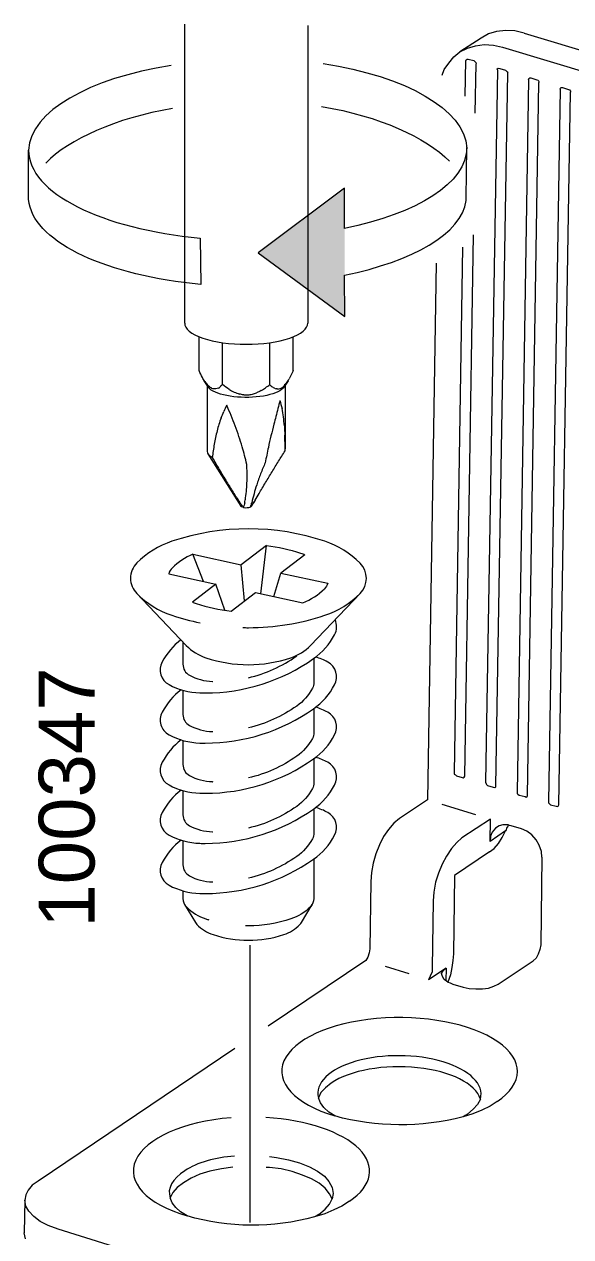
# Model space of a CAD drawing. Header units: metres. Extents: x -11.5 to 7.4, y -3.8 to 5.9.
# Drawn here: x 3.9646 to 4.0291, y 1.4754 to 1.6185 of the extents above; entities that cross this region are included whole.
import ezdxf

# ---------------------------------------------------------------- set-up
doc = ezdxf.new("R2010")
doc.units = ezdxf.units.M
doc.header["$MEASUREMENT"] = 0
for name, color, linetype, lineweight in [('PDF5_Geometry_Num_Penna__1_Num_Penna__255', 255, 'Continuous', 18), ('PDF5_Geometry_Num_Penna__7_Num_Penna__7', 7, 'Continuous', 18), ('PDF5_Solid Fills_Num_Penna__7_Num_Penna__7', 7, 'Continuous', 18), ('PDF5_Text_Num_Penna__7_Num_Penna__7', 7, 'Continuous', 18)]:
    doc.layers.add(name, color=color, linetype=linetype, lineweight=lineweight)
doc.styles.add('GENERATED_STYLE_1', font='')
doc.styles.get('GENERATED_STYLE_1').set_extended_font_data('Arial')

msp = doc.modelspace()

# ---------------------------------------------------------------- hatches: boundary and pattern name
at = {"layer": 'PDF5_Geometry_Num_Penna__7_Num_Penna__7', "linetype": 'Continuous', "lineweight": 18}
msp.add_hatch(color=7, dxfattribs=at).paths.add_polyline_path([(4.002383115222417, 1.599206982632588), (3.992188970355739, 1.591564445116534), (4.002421199045731, 1.584044758381054)])
at = {"layer": 'PDF5_Solid Fills_Num_Penna__7_Num_Penna__7', "linetype": 'Continuous', "lineweight": 18}
msp.add_hatch(color=7, dxfattribs=at).paths.add_polyline_path([(3.965152250303651, 1.597391127530805), (3.965072397396801, 1.603692136134444), (3.965072397396801, 1.597893586590835)])

# ---------------------------------------------------------------- linework, layer by layer
at = {"layer": 'PDF5_Geometry_Num_Penna__1_Num_Penna__255', "color": 255, "linetype": 'Continuous', "lineweight": 18, "flags": 128}
for points in [[(3.965152250303651, 1.597391127530805), (3.965072397396801, 1.597893586590835), (3.965072397396801, 1.603692136134444)], [(4.016752953009231, 1.59771680454013), (4.016766466578083, 1.597994446954719), (4.016835262928602, 1.603977272437214)], [(4.0023954003575, 1.594429321790406), (4.002383115294908, 1.599206982632588), (3.992188970355739, 1.59156444519386), (4.002421198988946, 1.584044758381054), (4.002407685420092, 1.588924385242755)], [(3.985359949761881, 1.59329651616876), (3.98544225968125, 1.587832120327664)]]:
    msp.add_lwpolyline(points, dxfattribs=at)
at = {"layer": 'PDF5_Geometry_Num_Penna__1_Num_Penna__255', "color": 255, "linetype": 'Continuous', "lineweight": 18}
for points in [[(3.965072397396801, 1.603692136134444), (3.965072397396801, 1.598607348727453), (3.97377882125603, 1.594355488564225), (3.985359949761877, 1.59329651616876)], [(3.965072397396801, 1.603692136134444), (3.965072397396801, 1.598607348727453), (3.97377882125603, 1.594355488564225), (3.985359949761877, 1.59329651616876)], [(4.016835262928602, 1.603977272437214), (4.016835262928602, 1.599786837586946), (4.010948260934327, 1.596167658147228), (4.002395400357505, 1.594429321790404)], [(4.016835262928602, 1.603977272437214), (4.016835262928602, 1.599786837586946), (4.010948260934327, 1.596167658147228), (4.002395400357505, 1.594429321790404)], [(4.002407685420092, 1.588924385242755), (4.010406489674001, 1.590534956948616), (4.016244351417903, 1.593819982685824), (4.016752953009227, 1.59771680454013)], [(4.002407685420092, 1.588924385242755), (4.010406489674001, 1.590534956948616), (4.016244351417903, 1.593819982685824), (4.016752953009227, 1.59771680454013)], [(3.98544225968125, 1.587832120327664), (3.974447128661058, 1.588813696828798), (3.966057659416713, 1.592668749470291), (3.965152250303657, 1.597391127530806)], [(3.98544225968125, 1.587832120327664), (3.974447128661058, 1.588813696828798), (3.966057659416713, 1.592668749470291), (3.965152250303657, 1.597391127530806)]]:
    msp.add_open_spline(points, degree=3, dxfattribs=at)
at = {"layer": 'PDF5_Geometry_Num_Penna__7_Num_Penna__7', "color": 7, "linetype": 'Continuous', "lineweight": 18, "flags": 128}
for points in [[(3.983520384489296, 1.583244386553161), (3.983520384489296, 1.618540599887368)], [(3.998052507880464, 1.618375611496751), (3.998052507880464, 1.583244018001284)], [(4.023605192371393, 1.617507057571468), (4.022520421344483, 1.617758901354613), (4.02144056434261, 1.617783471479798), (4.020358250328224, 1.617680276954022), (4.019381587852127, 1.617401406033175), (4.018546203595843, 1.616895261454367)], [(4.01854595789459, 1.616895752856871), (4.016002949937965, 1.615291323682305)], [(4.01663366505146, 1.610045356254101), (4.016702461401977, 1.614275103304662)], [(4.016701969999474, 1.614275594707166), (4.016747424731065, 1.614346848070202), (4.016875189382025, 1.614416872926978), (4.016991897476654, 1.614429157989571), (4.017661433387939, 1.614248567569462)], [(4.017661801939816, 1.614248567569462), (4.017790795097037, 1.614149058562464), (4.017918559747999, 1.61404217851791), (4.017938215848147, 1.613857902579025)], [(4.017841778106796, 1.608028640378934), (4.017937601595017, 1.613857902579025)], [(4.02044989689516, 1.613149054467444), (4.020437611832568, 1.613271905093367), (4.020535892333307, 1.613340701443884), (4.020726310803491, 1.613298932231071), (4.021397075221035, 1.613118341810962)], [(4.02044928264203, 1.613148808766192), (4.019031586418871, 1.529040356233625), (4.019116353350757, 1.528869593863592), (4.019169179119904, 1.528771313362853), (4.019298172277125, 1.528649691243189), (4.019961565657114, 1.528482614391931)], [(4.019961934208991, 1.528482491541305), (4.020149895666654, 1.52844195083475), (4.020262918242503, 1.528511975691528), (4.020253090192432, 1.528631140798674), (4.021665872390555, 1.612789962087868)], [(4.021397689474163, 1.61311785040846), (4.021525454125126, 1.613020798413979), (4.021602850019459, 1.612909004344389), (4.021666732344938, 1.612789839237243)], [(4.02413357291349, 1.612006912198229), (4.022769930965733, 1.52785300493407), (4.022782216028327, 1.527733839826924), (4.022858383416398, 1.52763064530115), (4.023032831305214, 1.527521308244077), (4.023724480329165, 1.527350545874042)], [(4.024132958660362, 1.612006297945099), (4.024173499366913, 1.612136519608578), (4.024277922398952, 1.612205315959096), (4.024395858999837, 1.612217601021689), (4.025094879061344, 1.611978042301137)], [(4.025095247613221, 1.611977550898633), (4.025253724920663, 1.611950523760929), (4.025336034840032, 1.611778532884635), (4.025348319902626, 1.611655682258712)], [(4.02372484888104, 1.527349931620913), (4.023848928013225, 1.527302019876801), (4.023960722082814, 1.527372044733579), (4.023993891751816, 1.527494895359504), (4.025348934155755, 1.611654945154956)], [(4.027868231941577, 1.61087631788785), (4.026467734806044, 1.526721182117434), (4.026478791362379, 1.526610616554104), (4.026599184975783, 1.526503736509548), (4.026722035601708, 1.52638825692118), (4.02739280001925, 1.526213809032368)], [(4.027393045720503, 1.526213809032368), (4.027515896346427, 1.526167125794516), (4.027628918922279, 1.526237150651294), (4.027684201703943, 1.526362458289737), (4.02909698390207, 1.610513908541376)], [(4.027867740539074, 1.610876809290355), (4.02790459572685, 1.611008259460093), (4.027967249546073, 1.611075827304352), (4.02815152548496, 1.611090569379462), (4.028828432433802, 1.61085101065891)], [(4.028828678135049, 1.610851624912041), (4.028951528760974, 1.610803713167929), (4.029085435943232, 1.610645235860487), (4.029097721005826, 1.61051378569075)], [(3.965152250303651, 1.597391127530805), (3.965072397396801, 1.597893586590835), (3.965072397396801, 1.603692136134444)], [(4.016752953009231, 1.59771680454013), (4.016766466578083, 1.597994446954719), (4.016835262928602, 1.603977272437214)], [(4.0023954003575, 1.594429321790406), (4.002383115294908, 1.599206982632588), (3.992188970355739, 1.59156444519386), (4.002421198988946, 1.584044758381054), (4.002407685420092, 1.588924385242755)], [(3.985359949761881, 1.59329651616876), (3.98544225968125, 1.587832120327664)], [(4.016294474473282, 1.52961799987672), (4.016417325099207, 1.529568859626352), (4.016529119168798, 1.529638884483127), (4.016584401950464, 1.529764192121569), (4.017611433183188, 1.593682144283536)], [(4.01634435182741, 1.592215307810004), (4.015341890719871, 1.530179427237193), (4.01535786130124, 1.530012350385936), (4.01550282503983, 1.529905470341383), (4.015631818197051, 1.529792447765533), (4.01629398307078, 1.52961799987672)], [(4.013202447069403, 1.590347978295959), (4.012203671480641, 1.526959512331726)], [(3.985216705932052, 1.577643503666662), (3.985216705932052, 1.581641063034228)], [(3.987998904057353, 1.575989197137971), (3.987998904057353, 1.580952362425298)], [(3.996345252731999, 1.577643503666662), (3.996345252731999, 1.581641063034228)], [(3.986291648908887, 1.57571917146219), (3.985826045036635, 1.576459960736512)], [(3.995728665440485, 1.576460083587137), (3.995271661112048, 1.575719294312816)], [(3.986195702570042, 1.568125774273831), (3.986195702570042, 1.5684009596759), (3.986195702570042, 1.575888705325964)], [(3.995126574522834, 1.575548409092155), (3.994960726177837, 1.575404673859826), (3.994758022645062, 1.575268309665049), (3.994513549899473, 1.57513808800157), (3.994230993459849, 1.575017694388164), (3.993921409882521, 1.57490958583735), (3.993574971117413, 1.574808848324093), (3.993205190733383, 1.57471793886091), (3.992810840224166, 1.574647914004133), (3.992399290627322, 1.57458648869117), (3.991969313436588, 1.57453857694706), (3.991531965208301, 1.574504178771801), (3.991078646398639, 1.574484522671654), (3.990631470120276, 1.574484522671654), (3.990183065335653, 1.574498036240505), (3.989743260094846, 1.574525063378208), (3.989307140372816, 1.574563147072246), (3.988886991232157, 1.574619658360171), (3.988488955204163, 1.574694597241984), (3.988105661251279, 1.574778135667612), (3.987754308461138, 1.574873959155833), (3.987432439821216, 1.574980839200387), (3.987141283837776, 1.575098775801274), (3.986883297523338, 1.575219169414678), (3.986660937890415, 1.575357990621973), (3.986484032989082, 1.575501725854305), (3.986350125806828, 1.575651603617931), (3.986291157506383, 1.57571917146219)], [(3.995371047268423, 1.575888951027216), (3.995371047268423, 1.568401205377152)], [(3.990183556738158, 1.56163164448624), (3.986291648908887, 1.567818402007769)], [(3.991725209242876, 1.562175012804701), (3.991378770477771, 1.561632013038118)], [(3.993163667221822, 1.556991084942588), (3.990205424149572, 1.554736775956884)], [(3.984490904434095, 1.55596479081362), (3.990204687045816, 1.55473628455438)], [(3.990568693450429, 1.550459240012839), (3.990205055597695, 1.554735670301252)], [(3.994063425206088, 1.550976318297352), (3.994864411287109, 1.553735543355605)], [(3.9882711410444, 1.549352478723891), (3.987208483130159, 1.552449543003433)], [(4.012203057227515, 1.526959266630475), (4.008899603896417, 1.524749183870102)], [(4.017907748892917, 1.525218473261132), (4.013929845625498, 1.526432237445261)], [(4.008899112493914, 1.524749429571354), (4.008232033595146, 1.524201515779733), (4.007579696771492, 1.523477925593042), (4.007012126879722, 1.522658511918129), (4.006520724376028, 1.521653593798072), (4.006094432704069, 1.520609363477718), (4.005775021076669, 1.519503707844402), (4.005577231568932, 1.518404194742383), (4.005494921649563, 1.517326794753029)], [(4.019634045888399, 1.524691812627797), (4.016265481725563, 1.52247435882987)], [(4.021718943860954, 1.52400900884891), (4.021109604756372, 1.52400900884891), (4.020667342503046, 1.523907042829395), (4.020205424149573, 1.523617115352213), (4.019824587209207, 1.523163796542554), (4.019641539776581, 1.522663794495044), (4.01957888595736, 1.52207165447809), (4.019634168739026, 1.524692058329048)], [(4.019514143677499, 1.520816735334278), (4.020078028050488, 1.521220913893567), (4.020563288022888, 1.521806911379224), (4.021023977870104, 1.522513302478287), (4.021414642860542, 1.52331674557183)], [(4.022077913389905, 1.523915273821331), (4.021889951932241, 1.523957043034145), (4.021719189562207, 1.524008640297033), (4.021666363793061, 1.523877190127295), (4.021625823086504, 1.523753110995111), (4.021563169267283, 1.523695371200927), (4.021525085573249, 1.523572520575003), (4.021469802791581, 1.523443527417784), (4.021414520009918, 1.523316991273082), (4.019579131658611, 1.522071285926213)], [(4.025707043730321, 1.520221524051676), (4.025646846923621, 1.520854204775183), (4.025387632102921, 1.521617107162172), (4.025025222756447, 1.522236274316828), (4.024505564608789, 1.52284684192767), (4.023931852185724, 1.523259620030775), (4.023300399968473, 1.523556918545512), (4.022078036240529, 1.523915642373209)], [(4.016265358874939, 1.522474727381746), (4.015662162301652, 1.521941555665236), (4.015011053984257, 1.521217965478545), (4.014448398117523, 1.520332212465633), (4.013929968476127, 1.519391176671055), (4.013496305766614, 1.518332204275592), (4.013133896420138, 1.517233919679832), (4.01293979243118, 1.51607298126485), (4.012851339980514, 1.515059463600978), (4.012726032342071, 1.507120856153773)], [(4.019513897976246, 1.520816243931774), (4.015382431426424, 1.518037362773374), (4.015249752750426, 1.508795310185117), (4.015204298018833, 1.508018894229277), (4.015055648761468, 1.507166310885365), (4.014899628466544, 1.506319870072748), (4.014609700989363, 1.505457458678762), (4.014156382179705, 1.505770727774868), (4.013969649228299, 1.506109795502419), (4.013859083664965, 1.50646360530508), (4.014061787197743, 1.506773188882408), (4.014400854925292, 1.507099971547366), (4.012325907853439, 1.505722816030758)], [(4.025706798029073, 1.520220786947921), (4.025565519809259, 1.509842366069867), (4.025454954245928, 1.509296909290764), (4.025255936231931, 1.50873671043655), (4.025013920498862, 1.508298133702001), (4.024673624265052, 1.507973808049563)], [(4.005494307396432, 1.517326794753029), (4.005368999757989, 1.509394329837122)], [(3.991233315336677, 1.477076998480318), (3.991233315336677, 1.509808090745233)], [(4.005369491160492, 1.509394329837122), (4.005297009291198, 1.508905384345944), (4.005158188083906, 1.508416438854767), (4.004901430275723, 1.50799137568907)], [(4.004901675976974, 1.507991252838444), (3.993374601746531, 1.500235692823866)], [(4.016421870572367, 1.504858684728009), (4.017128261671429, 1.504696521901789), (4.017920648208639, 1.504646153145161), (4.018683550595627, 1.504658438207754), (4.019398541238505, 1.504727234558271), (4.020036135987048, 1.504974164316379), (4.020542280565857, 1.505194066936783), (4.024673747115678, 1.50797417660144)], [(4.010011156359777, 1.50643043563608), (4.007216304620009, 1.507284247486252)], [(4.012726155192698, 1.507121470406902), (4.012728612205215, 1.506646038484578), (4.012523451659922, 1.506148493449585), (4.012325662152186, 1.50572220177763)], [(4.014400977775917, 1.507100462949869), (4.014357980056843, 1.505612741869931)], [(4.014609823839988, 1.505457212977511), (4.014873952685726, 1.505357703970512), (4.015168794187941, 1.505207826206886), (4.016421870572367, 1.504857701923002)], [(3.98944927854701, 1.497594527217128), (3.966196112072128, 1.481951957018233), (3.965516748110767, 1.481461783020795), (3.965043773200961, 1.480888070597731), (3.964748931698743, 1.480325414730999), (3.96462239555404, 1.479705019070083), (3.964569569784894, 1.475837681365997)], [(4.000817752619387, 1.493535296835348), (4.000156816251916, 1.492987383043727), (3.999603988435256, 1.492407528089367), (3.999312832451816, 1.491787132428451)], [(4.018443991875074, 1.491649908279293), (4.018087725059894, 1.491019684568304), (4.017600008074979, 1.490447200651499), (4.016900988013472, 1.489844004078213)], [(4.016901110864096, 1.489844372630089), (4.016654181105986, 1.489694494866463), (4.016386366741475, 1.489549531127872)], [(3.993523496705151, 1.484854794458189), (3.994369937517767, 1.484758970969968), (3.995779034197115, 1.484478871542862), (3.997060366225501, 1.484132432777757), (3.998250788790704, 1.483645944299097), (3.999183225041467, 1.483141028226549), (4.000011238260194, 1.482557487753411), (4.000557923545557, 1.481905150929754), (4.000927703929586, 1.481219644437099), (4.001048097542993, 1.480509567819259), (4.000938760485921, 1.47986091651438)], [(3.98920578860643, 1.483602823729398), (3.987855660227526, 1.483414862271734), (3.986503074836101, 1.483122477782035), (3.985289310651975, 1.482760068435559), (3.984263507925508, 1.482306749625899), (3.983358098812447, 1.481742865252909)], [(3.999368975187865, 1.478023685403688), (4.000097479399594, 1.478636710027049), (4.000628194103584, 1.479221479006447), (4.000939006187172, 1.479860302261252), (4.000628194103584, 1.480472098378352), (4.000095022387075, 1.481139177277119), (3.999392316806789, 1.481733774306591), (3.998505335287618, 1.48223623336662), (3.997437763348339, 1.482668667569872), (3.996215399620397, 1.483093730735569), (3.994924239541938, 1.483388572237787), (3.993542170000293, 1.483551963570266), (3.993122020859632, 1.483582676226746)], [(3.9833583445137, 1.481743233804786), (3.982637211339528, 1.481191634494389), (3.98210035410424, 1.480613008046287), (3.9818091981208, 1.479991383879112)], [(3.96857671150128, 1.476277978009309), (3.96739857399867, 1.476709183706301), (3.966467366254166, 1.47719812919748), (3.965683579260771, 1.477785355189396), (3.965097581775115, 1.478389780268942), (3.964757285541307, 1.479004033398561), (3.964622149852788, 1.479705510472588)], [(3.999368483785361, 1.478024176806192), (3.999157180708771, 1.47789886916775), (3.998867253231589, 1.4777526769229)], [(4.065459540669295, 1.445956477921266), (3.968577080053157, 1.476278469411813)], [(3.964703599817776, 1.475127604748157), (3.964569692635518, 1.475837681365997)]]:
    msp.add_lwpolyline(points, dxfattribs=at)
for points in [[(4.023605069520764, 1.617506689019591), (4.120967138980509, 1.588240230106987, -0.3189344242177343), (4.128317906182668, 1.578043259603419), (4.126396645243842, 1.494238739519389), (4.126310649805697, 1.493351758000219), (4.126099346729108, 1.492373867017863), (4.125846274439704, 1.491456172842211), (4.125369614011118, 1.490513908541374), (4.124915066695202, 1.48976451972324), (4.124390494522505, 1.489112182899582), (4.123833735485819, 1.488641910703546), (4.120208413514803, 1.486148042997289), (4.120041336663547, 1.48595393900833), (4.119828805080697, 1.485687353150075), (4.11976000873018, 1.485339685878711), (4.119707060110407, 1.485030102301383), (4.119522784171521, 1.476558323137668), (4.119433103214599, 1.475538662942498), (4.119234085200601, 1.474450206396812)], [(4.013933039741772, 1.612511459718899), (4.014175055474844, 1.613200651730331), (4.014710684203871, 1.613964782623579), (4.015295453183271, 1.61468960131653), (4.016002581386088, 1.61529181508481), (4.016912904524183, 1.615720563769283), (4.017844112268689, 1.615996977677611), (4.018899399145374, 1.616156683491313), (4.019969428097172, 1.616071916559426), (4.021069432601696, 1.615838500370169), (4.118461723315415, 1.586573024262569, -0.3177220463759519)], [(3.992559487843524, 1.575291405582724, 0.02746189920493082), (3.993075460472408, 1.575625559285237, 0.01485821850085143), (3.993563177457325, 1.575989197137971), (3.993563177457325, 1.580946219894002)], [(3.988776917071325, 1.575432683802531, 0.03129629642146346), (3.989360457544466, 1.575113272175126, 0.04076198514114285), (3.989980853205383, 1.574885998517173)], [(3.99048822629045, 1.57478894652269, 0.02830188680010733), (3.991009112944367, 1.574788946522684, 0.03890661357909943), (3.991509114991878, 1.574866342417029, 0.03723645519886317), (3.991999288989314, 1.575028505243244)], [(3.994530748987101, 1.575471504600319, 0.09863438759381087), (3.994775221732686, 1.575519416344453, 0.06900785236817962), (3.995027065515835, 1.575650866514177, 0.03203017490172982), (3.995271538261424, 1.575852341540693)], [(3.990603828729443, 1.562047862406873, -0.0004115471803364051), (3.990710708773996, 1.562633859892527, 0.0057170354157772), (3.990829873881145, 1.563625264443734, 0.006749535233088294), (3.990888842181585, 1.5646178975012, 0.01226257961394069), (3.99089989873792, 1.565594559977295, 0.0104600208816396), (3.990840930437477, 1.566581296204716, 0.007653190667242503), (3.990596457691888, 1.567613241462475, 0.004554070294994393), (3.990315129758523, 1.568639044188941, 0.008580500687004737), (3.989922007755567, 1.569882292523292, 0.01015573087497646), (3.989480974008499, 1.571118169820086, 0.007988765465056329), (3.989003085073655, 1.572340533548032, 0.0009420404225967819), (3.988490060859796, 1.573555526238417, 0.0160673981127341), (3.988130108525841, 1.572812279951576)], [(3.994757776943809, 1.574126044545206, -0.001389787558853325), (3.994524360754554, 1.573191151281926, 0.001843253539904936), (3.99428971605904, 1.572246429968573, 0.000928130095938187), (3.994052614351004, 1.571313993717808, 0.002536829977550972), (3.993706175585899, 1.569949123263794, 0.00582111675653119), (3.993396592008571, 1.568579338784742, 0.004808233300369615), (3.993026811624542, 1.566778348608698, 0.007701517609026107), (3.992475949417898, 1.565465321118822, 0.01253677984746323), (3.9920238591145, 1.564160647471509, 0.01333651431710892), (3.991705675993357, 1.563088161507193, 0.008654584916641703), (3.991439090135101, 1.562047616705618)], [(3.987820524948509, 1.572061662627183, 0.01048697090177674), (3.987557624609034, 1.571304902771491, 0.01423138695591263), (3.987343864519925, 1.570533400840689, 0.02149828478461291), (3.987008482311154, 1.568973197891454, 0.01407992859567817), (3.986779980146936, 1.567388424817036, 0.005408138200437098), (3.987599148120598, 1.565965323166331, 0.002135407144700322), (3.988470159058396, 1.564519371299208, 0.003494007564327069), (3.989226918914087, 1.563304378608819, 0.01124967254692455), (3.990029133501372, 1.562086928905914)], [(3.995288737349053, 1.571124803753887, 0.01534637367144414), (3.995187999835792, 1.572173948099278, 0.02126319904230077), (3.995013551946982, 1.573176409206816)], [(3.991825578204256, 1.562347372232871, 0.005177687792998844), (3.992297324607808, 1.563131159226268, -0.001986341317805454), (3.993074969069903, 1.564427233329765, -0.003941995529211348), (3.99383909996315, 1.565696280295561, -0.000355208351872929), (3.994603230856388, 1.566948128173711, -0.0002017484241838181), (3.995371047268423, 1.568173931719194, -0.002925833235234505), (3.995367361749643, 1.569118653032548, 0.006218414044954324), (3.995346477143238, 1.570037575714459)], [(3.990475941227862, 1.561494788888976, 0.1593513409423358), (3.991311325484141, 1.561573413289551, -0.007154307414206609), (3.991378893328399, 1.561800686947509)], [(3.990373115253957, 1.547305173042867, 0.004137816818812313), (3.991043879671503, 1.547296573499053, 0.08064212416964131), (4.000080771714469, 1.548763409972586, 0.1163772108936579), (4.004224891878762, 1.551324231269968, 0.4141949491654079), (4.004225847745104, 1.554922991006474, 0.1163772108937922), (4.000081263116973, 1.557499195131411, 0.1623227438397035), (3.982013998644947, 1.557500160010298, 0.1164022026815466), (3.977862621762995, 1.554938988087154, 0.4146661469140308), (3.977863961185077, 1.551325736193268, 0.1163027320858015), (3.982005022018523, 1.548764024225714, 0.03009137761135821), (3.985349138906798, 1.547869671668987)], [(3.99252779238204, 1.551306295078585), (3.993164158624325, 1.556990593540085, -0.05380321962585999), (3.997203118652825, 1.556107543240944, -0.02266951009698996), (3.997720074086715, 1.555912579297603), (3.99486477983899, 1.553735051953101), (4.000431141699602, 1.552536029844083, -0.1112981514648364), (4.000027208841566, 1.551898926498041)], [(3.985749386246058, 1.552762689248912), (3.984490904434093, 1.55596479081362, 0.1016378032456311), (3.982059076293931, 1.55436257295032, 0.1194826848072021), (3.981628361999441, 1.553649302216205), (3.987208237428906, 1.552449543003433), (3.984422476635453, 1.550325455681208, 0.01667443278095891), (3.984883166482668, 1.550154570460547, 0.0537432000206467), (3.989000628061135, 1.549262306364461), (3.991866733163942, 1.551447818999649), (3.997461350668518, 1.550245111371854, 0.1068005926678032), (4.000027331692193, 1.551899909303049)], [(3.977818149836409, 1.551368703196554), (3.983703923324425, 1.54518808820632, 0.116819621764476), (3.986027642913777, 1.54374361054671, 0.1626803198903836), (3.996056369677415, 1.54374324199483, 0.1173960019001905), (3.998371305254738, 1.545177031649987), (4.004268135299085, 1.551368703196554)], [(3.983063257310231, 1.545861309636384, 0.105161750840695), (3.980859317081157, 1.543254419354279, 0.4136684570963521), (3.981667919900987, 1.540571238833473, 0.1164549404441559), (3.985315109283418, 1.539598261876155, 0.005790448403222143), (3.985951475525706, 1.539589662332341, 0.1547608147858404), (3.998727940621793, 1.54364434724096, 0.1160543754685637), (4.001228073709973, 1.546472000097851, 0.2347822101485307), (4.001279598919224, 1.548244209053527)], [(3.983312766931483, 1.545599269251289), (3.983312766931483, 1.542973951375293, 0.2768392543538111), (3.984087954381062, 1.541679351479303, 0.1167173065484141), (3.986793002313281, 1.540958095454505)], [(3.983100481049886, 1.539967796558935, 0.1072732984249979), (3.980859317081157, 1.537332036379737, 0.4144132713001146), (3.981667919900987, 1.534651804273954, 0.1164549404444592), (3.985315109283418, 1.533679441569766, 0.007237656022413707), (3.985951475525702, 1.533669613519692, 0.1549487668094836), (3.998727940621794, 1.5377261411877, 0.1164345035394043), (4.001228073709973, 1.540551459882699, 0.4135732234489801), (4.000415285910044, 1.543240091615736, 0.04840487938618452), (3.998985804085606, 1.543834765711138)], [(3.998773518204011, 1.543677885461838), (3.998773518204011, 1.540831436459181, -0.1236480124432365), (3.998599561717706, 1.540136961870831, -0.1169231680844662), (3.996743534461244, 1.53803928743318, -0.09611365276094394), (3.991043756820879, 1.535471832201996)], [(3.983312766931483, 1.539906002694095), (3.983312766931483, 1.537053411160141, 0.2768392543612512), (3.984087954381067, 1.535758811264158, 0.1167039464715732), (3.986793002313281, 1.535038046641859)], [(3.983100481049885, 1.534049590505675, 0.1064396754432447), (3.980859317081155, 1.531412601820218, 0.4137279799447355), (3.981667919900987, 1.528731264058801, 0.1164646961477772), (3.985315109283416, 1.527758287101484, 0.00579044840367002), (3.985951475525706, 1.527749687557669, 0.1548263335171138), (3.998727940621793, 1.531804372466288, 0.1162160387761426), (4.001228073709974, 1.534632639576309, 0.4130676304100185), (4.000418310029021, 1.537319643548877, 0.04732701416564623), (3.99898580408561, 1.537915331151624)], [(3.998773518204011, 1.537758450902317), (3.998773518204011, 1.534910773393401, -0.1238544968103322), (3.998599561717702, 1.534217527311314, -0.1167052225899759), (3.996743534461244, 1.532119238620532, -0.0957028083056805), (3.991043756820879, 1.529550063480585)], [(3.983312766931483, 1.533987796640836), (3.983312766931483, 1.531133976600622, 0.2760198239677147), (3.984087954381053, 1.529838271048984, 0.1160811474185136), (3.986793002313281, 1.529118120679835)], [(3.983100481049886, 1.528130155946156, 0.1065547250925402), (3.980859317081157, 1.525492675858194, 0.4141449164954437), (3.981667919900987, 1.522811829499283, 0.1164549404446442), (3.985315109283418, 1.521838852541965, 0.00723765602261267), (3.985951475525706, 1.52182902449189, 0.154883254911871), (3.998727940621794, 1.52588616641303, 0.1163010006477081), (4.001228073709973, 1.528710870854899, 0.413303694630849), (4.000410560128532, 1.531409242811747, 0.04784325669123361), (3.99898580408561, 1.531996019442731)], [(3.998773518204011, 1.531839139193425), (3.998773518204011, 1.528991461684509, -0.1233341651241836), (3.998599561717706, 1.52829698709616, -0.1162693736802562), (3.996743534461244, 1.526198698405378, -0.09598703313308318), (3.991043756820879, 1.523631857427325)], [(3.983312766931483, 1.528066027919423), (3.983312766931483, 1.525213436385469, 0.2768392543549671), (3.984087954381064, 1.523918836489483, 0.1163859369247735), (3.986793002313286, 1.523197457614059)], [(3.983100481049886, 1.522209615731003, 0.1065834628531552), (3.980859317081157, 1.519572627045546, 0.4141148761663374), (3.981667919900987, 1.516890675030999, 0.1164744307514134), (3.985315109283418, 1.515920155086202, 0.008684637219691791), (3.985951475525702, 1.515909098529867, 0.1547565241821341), (3.998727940621793, 1.519964397691616, 0.1162443562762689), (4.001227950859343, 1.522791190594127, 0.4135782180140294), (4.000417063829458, 1.525477060502221, 0.04787371504171514), (3.998985804085606, 1.526074127870692)], [(3.998773518204011, 1.525917370472014), (3.998773518204011, 1.523072149975616, -0.1231293523862062), (3.998599561717706, 1.522376324030382, -0.1160894885498556), (3.996743534461245, 1.52027926384586, -0.09584490130354262), (3.991043756820874, 1.517711317212171)], [(3.983312766931483, 1.522145487704272), (3.983312766931483, 1.519292896170317, 0.2765257061122659), (3.984087954381067, 1.517997682021206, 0.1167173065486309), (3.986793002313281, 1.517278145905165)], [(3.998773518204011, 1.519997935912495), (3.998773518204011, 1.515335754658682, -0.1994859649262286), (3.998358405939014, 1.514332924999263, -0.1160778393379463), (3.99605974787735, 1.512911297556072, -0.0802404018284766), (3.991045353879013, 1.512099009217463, -0.002861876632043987), (3.990718571214057, 1.512101466229982)], [(3.983312766931483, 1.516227281651011), (3.983312766931483, 1.515335386106804, 0.199026682488274), (3.983728002047096, 1.514333416401759, 0.1162120957648949), (3.986027642913779, 1.512911543257327, 0.001665699737027815), (3.986368061998213, 1.512801960499)], [(3.983513136302365, 1.514609461758218), (3.984782183268161, 1.512479231904698, 0.05950663834552885), (3.984961790883261, 1.512250238337975, 0.1165122357183211), (3.986872732369505, 1.511069029569712, 0.1622834151212693), (3.995217618664938, 1.51106951217202, 0.1168609659955712), (3.997125477057244, 1.512250852591104, 0.06342121321212209), (3.997305330373594, 1.512479231904698), (3.99857437733939, 1.514609461758218)], [(4.020423484010587, 1.491363174918387), (4.019602841829414, 1.490802976064175), (4.018620036822023, 1.490352114267032), (4.017548779363965, 1.489904937988671), (4.016386612442727, 1.48954989967975, -0.1312232363000794), (4.0012353218969, 1.489645231765467), (4.000537530341653, 1.490112064143978), (3.999956446881034, 1.490666120466894), (3.999554725334262, 1.491215262764775), (3.99931393810745, 1.491786518175321)], [(4.002994051457629, 1.479576025912863), (4.002089870850828, 1.479012141539872), (4.00111566538725, 1.478553908705176), (4.00008372012949, 1.478093218857961), (3.998867498932842, 1.477752922624153, -0.1412218780955896), (3.983803432331424, 1.477856240000554), (3.983033158906879, 1.478316929847768), (3.98245330395252, 1.47884764455176), (3.982020869749267, 1.479409071912231), (3.98180956667268, 1.479991383879112)]]:
    msp.add_lwpolyline(points, format="xyb", dxfattribs=at)
at = {"layer": 'PDF5_Geometry_Num_Penna__7_Num_Penna__7', "color": 7, "linetype": 'Continuous', "lineweight": 18}
for centre, radius, start, end in [((3.988996636320223, 1.578381921395154), 0.003701059244106464, 213.1557652703786, 221.1310022814629), ((3.991344247864916, 1.579233887768392), 0.005191677481597434, 323.3338357835809, 330.4909433165508), ((3.986490087771637, 1.577334104362876), 0.002013675741302734, 299.9842096296008, 308.8937689852673), ((3.994423390702737, 1.576094060153888), 0.0006079539249514987, 240.5101291062869, 260.2729883319024), ((3.987248703346783, 1.5574267805494), 0.01647967033286957, 283.3139679056267, 305.1825912919234)]:
    msp.add_arc(centre, radius, start, end, dxfattribs=at)
for centre, major_axis, ratio, start_param, end_param in [((3.990169676462438, 1.583043848453183), (-0.006649458160593814, 0.0001895275753174287), 0.3421895726527962, 6.278618021018101, 7.956699201763161), ((3.991204153819444, 1.58310718854684), (0.006848352028570926, 0.0001262427791242083), 0.342028551597501, 4.645154775120602, 6.287860589229711), ((4.008900158013208, 1.494926262106551), (-0.01391646903400101, 1.682087793386307e-05), 0.4552872707160168, 2.54692354400616, 7.271240705382084), ((4.00888061479502, 1.492268068305431), (-0.009637210786285877, 7.735124137742098e-05), 0.4667510639767751, 3.021030867931605, 6.407595416765962), ((4.008844244194735, 1.491045610850023), (-0.009695794206944441, 2.018048975460711e-05), 0.4554084556475074, 3.283448475920241, 5.688629979179941), ((3.991092834140813, 1.483215967693949), (0.0136329923814813, 8.668178741877419e-05), 0.4620489091614119, 1.722160766126997, 4.145316337213787), ((3.990840237243665, 1.483040908368587), (0.01451924868964483, 0.0001227096133520345), 0.4465466792078034, 5.700541221650028, 7.693179167261114), ((3.989097949542906, 1.481185827228893), (0.007393844306895047, 0.000739229682886311), 0.4935306317889178, 1.480445717210761, 3.268371995781563)]:
    msp.add_ellipse(centre, major_axis=major_axis, ratio=ratio, start_param=start_param, end_param=end_param, dxfattribs=at)
for points in [[(3.981929468883578, 1.613670923926369), (3.972241468523217, 1.612154947202466), (3.96529549413348, 1.608270410410753), (3.965071905994298, 1.603691767582569)], [(3.999873645559161, 1.613906674277517), (4.009610786169892, 1.612401754109947), (4.016605900809999, 1.608507389268159), (4.016828260442916, 1.603912775858608)], [(3.982089051846657, 1.608605792619524), (3.975338409952135, 1.607426426610654), (3.969899812742483, 1.604987841686064), (3.96710741801523, 1.602152449239738)], [(3.999692440885921, 1.608846334145084), (4.006497137055847, 1.607674339173769), (4.011986103022128, 1.605225926199107), (4.014792011318228, 1.602372106158897)], [(3.965072397396801, 1.603692136134444), (3.965072397396801, 1.598607348727453), (3.97377882125603, 1.594355488564225), (3.985359949761877, 1.59329651616876)], [(4.016835262928602, 1.603977272437214), (4.016835262928602, 1.599786837586946), (4.010948260934327, 1.596167658147228), (4.002395400357505, 1.594429321790404)], [(4.002407685420092, 1.588924385242755), (4.010406489674001, 1.590534956948616), (4.016244351417903, 1.593819982685824), (4.016752953009227, 1.59771680454013)], [(3.98544225968125, 1.587832120327664), (3.974447128661058, 1.588813696828798), (3.966057659416713, 1.592668749470291), (3.965152250303657, 1.597391127530806)], [(3.985605773864352, 1.576850380025697), (3.985468181163318, 1.577100995302582), (3.985344102031135, 1.577368809667095), (3.985216337380169, 1.577643995069162)], [(3.996345252731999, 1.577643503666662), (3.996297340987891, 1.577524338559516), (3.996238372687444, 1.577410087477406), (3.996190460943335, 1.577295836395296)], [(3.985898158354052, 1.576357749015742), (3.985788821296978, 1.576507626779369), (3.985695454821279, 1.576677160643144), (3.985605773864357, 1.576850380025698)], [(3.995508639969456, 1.576133669474057), (3.995432472581385, 1.57603170345454), (3.995155134457127, 1.575852341540692), (3.995271538261418, 1.575852341540692)], [(3.996190460943334, 1.577295836395298), (3.996081123886263, 1.577084533318708), (3.995975472347968, 1.57687445874838), (3.995862449772119, 1.576676669240638)], [(3.986457128702007, 1.575704183685827), (3.98655766375774, 1.575704183685827), (3.986291280357008, 1.575852832943195), (3.986208970437639, 1.575947427925152)], [(3.986721257547742, 1.575543249365866), (3.986810466052312, 1.575543249365866), (3.986548038165191, 1.57563784434783), (3.986457128702011, 1.575704183685828)], [(3.986970644318367, 1.575476910027867), (3.987054264002682, 1.575476910027867), (3.986628328539927, 1.575543249365865), (3.986721257547741, 1.575543249365865)], [(3.987215117063956, 1.575486738077942), (3.987290287192614, 1.575486738077942), (3.986885735070439, 1.575476910027865), (3.986970644318369, 1.575476910027865)], [(3.987496444997323, 1.575589932603718), (3.98740307852162, 1.575543249365866), (3.987310940552179, 1.57550516567183), (3.987215117063959, 1.575486738077941)], [(3.987998904057353, 1.575989197137971), (3.98811104857943, 1.575989197137971), (3.987647156614504, 1.575766837505046), (3.987754431311762, 1.575766837505046)], [(3.988776917071331, 1.575432683802535), (3.988500503163001, 1.575603446172569), (3.988249887886116, 1.575791407630233), (3.987999272609233, 1.57598919713797)], [(3.990488226290449, 1.574788946522693), (3.990315006907899, 1.574812288141619), (3.990149158562902, 1.574838086773063), (3.989980853205385, 1.574885998517176)], [(3.992559487843527, 1.575291405582722), (3.992380125929678, 1.575195582094503), (3.992189707459495, 1.575098530100023), (3.991999288989307, 1.575028505243243)], [(3.993735905437374, 1.575830228428025), (3.9938118843534, 1.575830228428025), (3.993481781665395, 1.575988705735468), (3.993562686054815, 1.575988705735468)], [(3.994124113415294, 1.57556487107603), (3.993986520714261, 1.575625067882732), (3.993856299050778, 1.575719662864694), (3.993735905437374, 1.575830228428023)], [(3.994530748987101, 1.575471504600328), (3.994602002350138, 1.575471504600328), (3.994253006133015, 1.575494846219255), (3.99432067441677, 1.575494846219255)], [(3.995271538261424, 1.57571917146219), (3.995304730672743, 1.57571917146219), (3.995126574522835, 1.575548409092154), (3.995126574522837, 1.575548409092154)], [(3.994758022645062, 1.574126044545209), (3.994846475095725, 1.573809089930323), (3.994937384558911, 1.573500734859256), (3.995013551946984, 1.573176409206817)], [(3.987820524948509, 1.572061662627183), (3.98791634843673, 1.572317191929102), (3.98801217192495, 1.572567807205989), (3.988130108525842, 1.572812279951578)], [(3.995288737349053, 1.571124803753887), (3.995319450005535, 1.570769765444965), (3.995330506561865, 1.57040735609849), (3.995346477143237, 1.570037575714462)], [(3.986779980146936, 1.567388424817036), (3.986470396569606, 1.567518646480515), (3.986256636480494, 1.567797517401363), (3.986195211167532, 1.568126757078836)], [(3.990244122096739, 1.561785944872399), (3.990166726202405, 1.561881768360621), (3.990100386864409, 1.561978820355099), (3.990029133501372, 1.562086928905914)], [(3.990603828729443, 1.56204786240687), (3.99059031516059, 1.561947124893614), (3.990565745035406, 1.561854986924171), (3.990542403416484, 1.561764077460986)], [(3.991581105458666, 1.561954250229916), (3.991498795539298, 1.561822800060177), (3.99140297205108, 1.561696263915475), (3.991310834081638, 1.561573413289551)], [(3.991378893328399, 1.561800686947512), (3.991462042422009, 1.561800686947512), (3.991353534574198, 1.56204761670562), (3.991439090135096, 1.56204761670562)], [(3.991825578204256, 1.562347372232874), (3.991749410816183, 1.56220732251932), (3.991663415378035, 1.562079557868358), (3.991581105458664, 1.561954250229915)], [(3.990476309779734, 1.561494788888959), (3.990363287203886, 1.561500931420256), (3.990075058561555, 1.561631153083739), (3.990183925290037, 1.561631153083739)], [(3.990476309779734, 1.561494788888959), (3.99040014239166, 1.561588155364664), (3.990315375459774, 1.561683978852883), (3.990244122096732, 1.561785944872399)], [(3.990542403416482, 1.561764077460986), (3.990523975822592, 1.561667025466506), (3.990384262514876, 1.561495034590213), (3.99047606407848, 1.561495034590213)], [(3.991378401925894, 1.56163164448624), (3.991408140913617, 1.56163164448624), (3.99131083408164, 1.561573904692056), (3.991310834081641, 1.561573904692056)], [(3.98679312516391, 1.540957481201378), (3.986810324251538, 1.540957481201378), (3.986826247652361, 1.540956252695118), (3.986842265414282, 1.540956252695118)], [(3.98679312516391, 1.535038169492486), (3.986810368070941, 1.535038169492486), (3.986826294832913, 1.535036940986223), (3.986842265414282, 1.535036940986223)], [(3.98679312516391, 1.529117506426706), (3.986810368070941, 1.529117506426706), (3.986826294832913, 1.529116277920446), (3.986842265414282, 1.529116277920446)], [(3.98679312516391, 1.523196966211555), (3.986810324251538, 1.523196966211555), (3.986826247652361, 1.523195737705295), (3.986842265414282, 1.523195737705295)], [(3.98679312516391, 1.517277654502661), (3.986810324251538, 1.517277654502661), (3.986826294832913, 1.517276425996402), (3.986842265414282, 1.517276425996402)]]:
    msp.add_open_spline(points, degree=3, dxfattribs=at)

# ---------------------------------------------------------------- texts
at = {"layer": 'PDF5_Text_Num_Penna__7_Num_Penna__7', "color": 7, "linetype": 'Continuous', "lineweight": 18, "insert": (3.972965324200149, 1.511878860895807), "char_height": 0.006595335069003665, "attachment_point": 7, "rotation": 90, "style": 'GENERATED_STYLE_1'}
msp.add_mtext('\\A1;{\\pql;\\fArial|b0|i0|c0|p34;100347}', dxfattribs=at)

doc.saveas('drawing.dxf')
